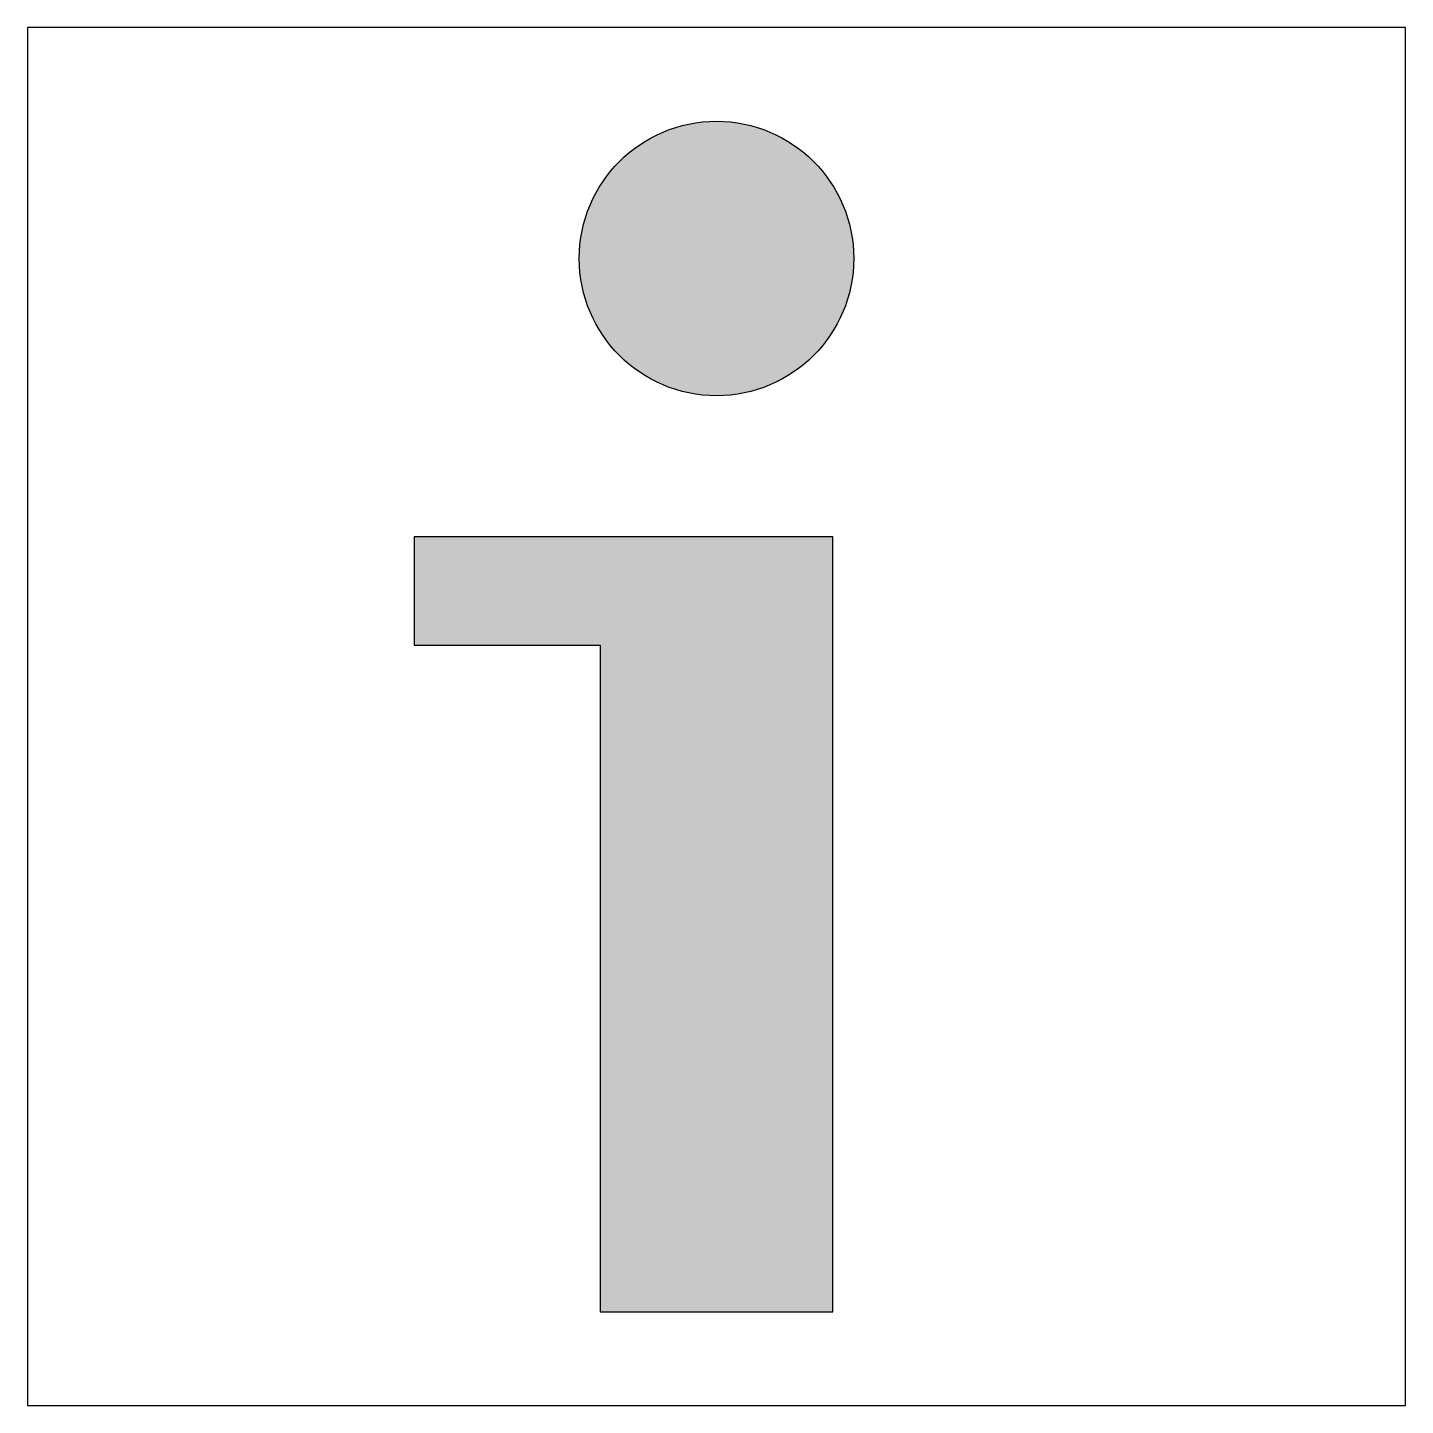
# Model space of a CAD drawing. Extents: x -0.75 to 0.75, y -0.75 to 0.75.
import ezdxf

# ---------------------------------------------------------------- set-up
doc = ezdxf.new("R2010")
doc.units = 0

msp = doc.modelspace()

# ---------------------------------------------------------------- hatches: boundary and pattern name
h = msp.add_hatch(color=256)
h.dxf.hatch_style = 1
edge = h.paths.add_edge_path()
edge.add_arc((0, 0.4986), 0.1494, 0, 360)
h = msp.add_hatch(color=256)
h.dxf.hatch_style = 1
h.paths.add_polyline_path([(0.1266, 0.1957), (-0.3291, 0.1957), (-0.3291, 0.0776), (-0.1266, 0.0776), (-0.1266, -0.648), (0.1266, -0.648)])

# ---------------------------------------------------------------- linework, layer by layer
for points in [[(-0.75, -0.75), (0.75, -0.75), (0.75, 0.75), (-0.75, 0.75)], [(0.1266, 0.1957), (-0.3291, 0.1957), (-0.3291, 0.0776), (-0.1266, 0.0776), (-0.1266, -0.648), (0.1266, -0.648)]]:
    msp.add_lwpolyline(points, close=True)
msp.add_circle((0, 0.4986), 0.1494)

doc.saveas('drawing.dxf')
